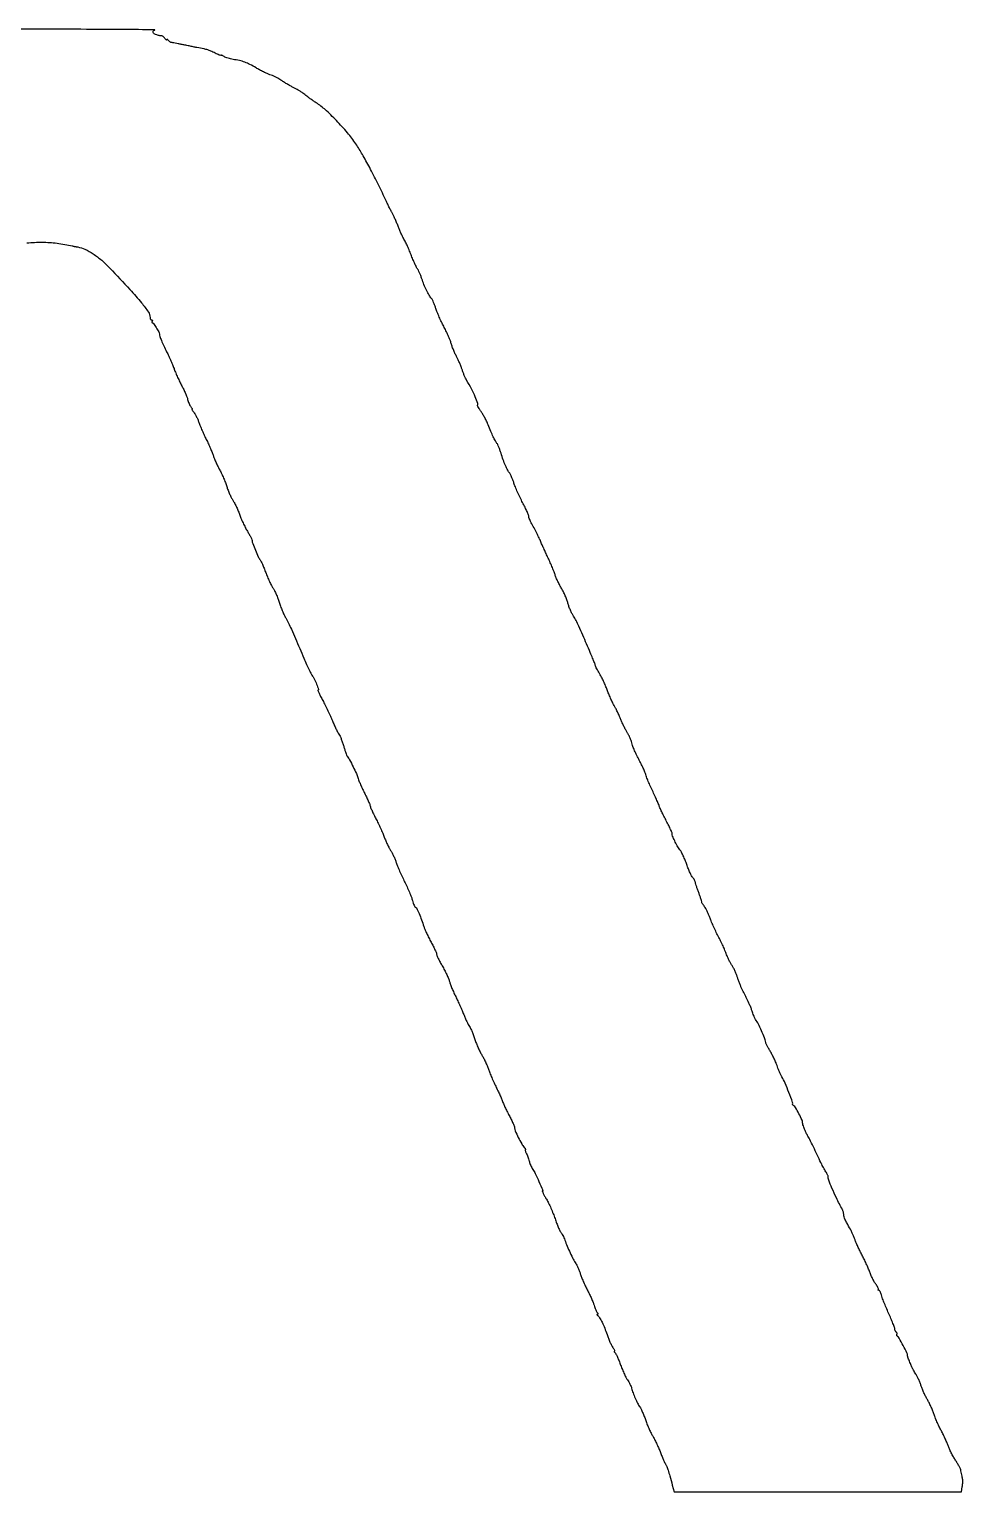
# Model space of a CAD drawing. Extents: x 153 to 7594, y 148 to 3762.
# Drawn here: x 5662 to 6320, y 148 to 1179 of the extents above; entities that cross this region are included whole.
import ezdxf

# ---------------------------------------------------------------- set-up
doc = ezdxf.new("R2010")
doc.units = 0

msp = doc.modelspace()

# ---------------------------------------------------------------- linework, layer by layer
msp.add_lwpolyline([(5660.23677, 1028.258838, -0.02935), (5670.901972, 1028.817463, -0.029768), (5681.429935, 1028.122972, -0.026323), (5692.25, 1026.176129, -0.001775), (5692.55547, 1026.103247, -0.001908), (5692.853125, 1026.029909, -0.001803), (5693.108228, 1025.965043, -0.00908), (5693.25, 1025.92569, 0.025782), (5693.430277, 1025.882075, 0.000842), (5694.160937, 1025.745993, 0.001611), (5695.023997, 1025.58963, 0.00112), (5696, 1025.418306, -0.066978), (5701.080478, 1023.817275, -0.035054), (5706.881254, 1020.579274, -0.031644), (5712.918561, 1016.061056, -0.026305), (5718.742345, 1010.544303, -0.003824), (5732.813594, 995.506909, -0.015642), (5740.992942, 986.053906, -0.021869), (5745.829391, 979.534627, -0.148993), (5746.994877, 975.75, 0.058584), (5747.075553, 975.08071, 0.077491), (5747.309581, 974.514063, 0.095972), (5747.654656, 974.134391, 0.161826), (5748.059017, 974, -0.108972), (5748.413961, 973.921712, -0.182303), (5748.6254, 973.70625, -0.161196), (5748.656512, 973.3821, -0.082592), (5748.5, 973, 0.061241), (5748.323728, 972.616906, 0.130568), (5748.3078, 972.29375, 0.191573), (5748.449067, 972.082296, 0.151969), (5748.713579, 972, -0.25311), (5749.452549, 971.600312, -0.007785), (5751.366198, 968.572344, -0.01225), (5753.102442, 965.564682, -0.103928), (5753.549157, 964.078183, 0.062968), (5753.922466, 962.331751, 0.013769), (5755.018754, 959.453244, 0.012577), (5756.611299, 955.85408, 0.00722), (5758.701785, 951.593772, -0.008665), (5760.185273, 948.548272, -0.006248), (5761.738344, 945.102552, -0.006312), (5763.133197, 941.788058, -0.013588), (5764.105242, 939.19411, 0.015866), (5765.070511, 936.653528, 0.008084), (5766.435092, 933.522398, 0.008023), (5767.94755, 930.336271, 0.011908), (5769.382578, 927.600338, -0.013369), (5770.732632, 925.00803, -0.012146), (5771.988235, 922.263849, -0.012262), (5772.991274, 919.754756, -0.037807), (5773.496242, 918, 0.027935), (5773.887604, 916.531656, 0.022949), (5774.462683, 915.014063, 0.023543), (5775.122386, 913.666278, 0.0552), (5775.766281, 912.75, -0.021073), (5776.310752, 912.07767, -0.046665), (5776.652669, 911.514063, -0.095884), (5776.751204, 911.144933, -0.43477), (5776.616032, 911, 0.484183), (5776.494704, 910.846532, 0.072918), (5776.662811, 910.423732, 0.038667), (5777.096327, 909.791844, 0.017856), (5777.749751, 909.038236, -0.05401), (5778.576096, 907.933239, -0.016471), (5779.580958, 906.099321, -0.01628), (5780.578581, 903.956694, -0.017103), (5781.417145, 901.788236, 0.012725), (5782.362047, 899.279747, 0.005799), (5783.717653, 896.04906, 0.005738), (5785.225622, 892.675583, 0.007855), (5786.665207, 889.676648, -0.007827), (5788.083849, 886.721761, -0.006188), (5789.528125, 883.483891, -0.006261), (5790.794052, 880.444638, -0.015451), (5791.625145, 878.176648, 0.017347), (5792.430704, 876.003876, 0.008603), (5793.594332, 873.304001, 0.008527), (5794.898083, 870.543235, 0.012368), (5796.149907, 868.156123, -0.016907), (5797.427155, 865.665827, -0.009598), (5798.811376, 862.573648, -0.009575), (5800.087879, 859.401264, -0.015565), (5801.035159, 856.656123, 0.01635), (5801.941574, 854.042721, 0.012956), (5803.08506, 851.280236, 0.013158), (5804.280637, 848.771244, 0.031614), (5805.328472, 847, -0.028435), (5806.39965, 845.215269, -0.011237), (5807.674213, 842.650677, -0.011079), (5808.930257, 839.812194, -0.013626), (5809.970138, 837.108687, 0.015497), (5811.080233, 834.254547, 0.009402), (5812.560083, 830.94727, 0.009417), (5814.153594, 827.717755, 0.016359), (5815.612723, 825.108687, -0.008121), (5816.908351, 822.879004, -0.010972), (5818.002111, 820.819537, -0.008173), (5818.84393, 819.076489, -0.108238), (5818.997429, 818.383353, 0.090852), (5819.34234, 816.52496, 0.006859), (5821.243082, 811.744369, 0.008366), (5823.265571, 807.076747, 0.061139), (5824.532383, 805, -0.056175), (5825.144675, 804.018221, -0.007044), (5826.194281, 801.7375, -0.008215), (5827.362033, 798.981597, -0.00673), (5828.521582, 796, 0.010772), (5829.767308, 792.8719, 0.009585), (5831.193796, 789.675, 0.009666), (5832.58756, 786.849076, 0.029049), (5833.68495, 785, -0.033122), (5834.72905, 783.207648, -0.013081), (5835.932376, 780.61875, -0.01288), (5837.090728, 777.745151, -0.015736), (5838.018604, 775, 0.014723), (5838.9646, 772.182443, 0.010529), (5840.1808, 769.0875, 0.010645), (5841.465709, 766.185109, 0.022334), (5842.610873, 764, -0.015441), (5844.580564, 760.364359, -0.010531), (5846.602295, 756.120315, -0.005054), (5849.519534, 749.470177, -0.000692), (5855.445135, 735.528811, 0.005424), (5857.328494, 731.211712, 0.007133), (5859.14545, 727.316737, 0.005357), (5860.743399, 724.103288, 0.065943), (5861.518856, 722.979165, -0.07598), (5862.786909, 721.06005, -0.016007), (5864.357157, 717.348271, -0.009349), (5865.748236, 713.531533, -0.51478), (5865.368775, 713, 0.542011), (5865.249084, 712.816279, 0.004105), (5866.127847, 710.870312, 0.009523), (5867.262064, 708.530819, 0.005454), (5868.714668, 705.75, -0.007247), (5870.415183, 702.465952, -0.004527), (5872.315913, 698.573438, -0.004542), (5874.119785, 694.702767, -0.008236), (5875.513919, 691.5, 0.007227), (5876.753412, 688.636724, 0.007314), (5878.070408, 685.821875, 0.007158), (5879.287141, 683.406039, 0.029391), (5880.129283, 682, -0.042051), (5880.897381, 680.640763, -0.012904), (5881.825898, 678.471875, -0.012813), (5882.744005, 675.980471, -0.013701), (5883.51142, 673.5, 0.006861), (5884.209525, 671.129175, 0.0088), (5884.919923, 668.96875, 0.007046), (5885.569525, 667.185717, 0.071957), (5885.950514, 666.5, -0.038667), (5887.672542, 663.834017, -0.008811), (5890.149498, 659.059789, -0.008357), (5892.453189, 654.219976, -0.046263), (5893.400318, 651.5, 0.034236), (5893.922891, 649.874605, 0.00748), (5895.053379, 647.158998, 0.007757), (5896.459704, 644.051219, 0.007372), (5897.985111, 640.934887, -0.006228), (5899.48099, 637.896495, -0.007663), (5900.797522, 635.023653, -0.006481), (5901.832634, 632.585045, -0.054146), (5902.163706, 631.434887, 0.055097), (5902.492343, 630.301285, 0.007197), (5903.487688, 627.99003, 0.008303), (5904.757818, 625.275552, 0.00686), (5906.198638, 622.42479, -0.008121), (5907.776291, 619.283632, -0.005644), (5909.460135, 615.687515, -0.005694), (5910.998522, 612.198156, -0.01169), (5912.107775, 609.42479, 0.012335), (5913.12137, 606.900035, 0.00967), (5914.340311, 604.212282, 0.009799), (5915.572235, 601.754968, 0.023549), (5916.603796, 600, -0.024394), (5917.597247, 598.303316, -0.012019), (5918.700335, 596.059375, -0.011896), (5919.736156, 593.670044, -0.016986), (5920.531493, 591.5, 0.017588), (5921.450068, 589.003011, 0.006121), (5922.942681, 585.471875, 0.006071), (5924.682337, 581.620904, 0.007038), (5926.43376, 578, -0.009015), (5928.158823, 574.397334, -0.008079), (5929.819342, 570.601562, -0.008128), (5931.199516, 567.145727, -0.024979), (5931.976888, 564.75, 0.01373), (5932.522654, 562.929578, 0.021285), (5933.102431, 561.395313, 0.01686), (5933.654079, 560.216144, 0.282013), (5934.006817, 560, -0.288807), (5934.77518, 559.515795, -0.007146), (5936.593786, 555.569985, -0.014678), (5938.427109, 551.087436, -0.014628), (5939.996507, 546.5, 0.02475), (5940.731712, 544.485046, 0.008032), (5942.01195, 541.582587, 0.007985), (5943.540564, 538.397399, 0.008899), (5945.117744, 535.376892, -0.007603), (5946.604718, 532.54704, -0.010216), (5947.859587, 529.937073, -0.007608), (5948.824724, 527.73171, -0.099654), (5949, 526.861022, 0.104959), (5949.182888, 525.999386, 0.008366), (5950.170269, 523.874755, 0.011035), (5951.458013, 521.363564, 0.008235), (5952.983894, 518.6508, -0.01262), (5954.590433, 515.735093, -0.011059), (5956.123205, 512.612009, -0.011185), (5957.381965, 509.729777, -0.032344), (5958.076505, 507.66667, 0.02386), (5958.726777, 505.620996, 0.008913), (5959.825985, 502.814584, 0.008807), (5961.134332, 499.794007, 0.010551), (5962.475259, 497, -0.007222), (5963.903089, 494.074999, -0.004654), (5965.476829, 490.646875, -0.004678), (5966.953734, 487.264594, -0.008782), (5968.073318, 484.5, 0.01016), (5969.085805, 482.019531, 0.009529), (5970.219138, 479.528125, 0.009542), (5971.308585, 477.3569, 0.032049), (5972.137184, 476, -0.041732), (5972.9509, 474.607626, -0.01143), (5973.994513, 472.286915, -0.011472), (5975.060961, 469.591849, -0.011729), (5975.994352, 466.870349, 0.016075), (5977.003825, 464.008318, 0.011649), (5978.303154, 460.887673, 0.011789), (5979.677359, 457.979326, 0.025052), (5980.903312, 455.813514, -0.020838), (5982.108048, 453.726392, -0.011535), (5983.411238, 451.087886, -0.011486), (5984.61038, 448.34934, -0.018122), (5985.498295, 445.943165, 0.015253), (5986.44522, 443.331037, 0.006516), (5987.862558, 439.895805, 0.00644), (5989.469764, 436.269807, 0.008422), (5991.036959, 433, -0.004726), (5992.527226, 429.948763, -0.005294), (5993.902968, 426.982719, -0.004888), (5995.022425, 424.434517, -0.028016), (5995.52578, 423.047552, 0.031304), (5996.036703, 421.668064, 0.005538), (5997.182972, 419.1579, 0.005977), (5998.596571, 416.241961, 0.005349), (6000.131642, 413.250044, -0.007711), (6001.613237, 410.328453, -0.010258), (6002.86367, 407.62616, -0.007803), (6003.821477, 405.343366, -0.095706), (6004, 404.419248, 0.105361), (6004.431413, 402.394655, 0.009977), (6006.602257, 397.781652, 0.012859), (6008.982666, 393.270235, 0.052734), (6010.768988, 390.75, -0.020697), (6011.313306, 390.077693, -0.045602), (6011.657364, 389.514063, -0.092409), (6011.760894, 389.143754, -0.440326), (6011.629307, 389, 0.442348), (6011.461622, 388.81556, 0.044407), (6011.583833, 388.158324, 0.033474), (6011.910245, 387.234178, 0.017702), (6012.430333, 386.134721, -0.020087), (6013.032774, 384.845305, -0.013693), (6013.617311, 383.336132, -0.013817), (6014.101733, 381.847025, -0.02688), (6014.390433, 380.631191, 0.040771), (6014.712785, 379.423722, 0.020553), (6015.302962, 377.960898, 0.020265), (6016.040935, 376.490297, 0.028296), (6016.825111, 375.245609, -0.043653), (6018.571703, 372.275052, -0.008431), (6021.1584, 366.596172, -0.002847), (6023.779558, 360.479589, -0.536592), (6023.461345, 360, 0.557319), (6023.378788, 359.86652, 0.00331), (6024.168192, 358.310938, 0.008453), (6025.165338, 356.455471, 0.004846), (6026.427292, 354.25, -0.019375), (6027.908031, 351.478359, -0.009456), (6029.590373, 347.839063, -0.009365), (6031.199729, 343.982913, -0.013382), (6032.470622, 340.5, 0.009064), (6033.598784, 337.323345, 0.011049), (6034.773491, 334.394791, 0.009675), (6035.857871, 331.985481, 0.073146), (6036.548401, 330.950354, -0.050083), (6037.180655, 330.090893, -0.015911), (6037.947219, 328.695499, -0.015705), (6038.707719, 327.076398, -0.016865), (6039.345865, 325.450354, 0.01438), (6041.020623, 321.119794, 0.009858), (6043.157282, 316.302756, 0.009666), (6045.327723, 311.883572, 0.029261), (6047.034238, 309, -0.033798), (6047.801737, 307.675886, -0.011353), (6048.743759, 305.64885, -0.011237), (6049.687389, 303.352292, -0.012624), (6050.488653, 301.10247, 0.015746), (6051.397932, 298.598911, 0.007932), (6052.693462, 295.497863, 0.007868), (6054.135005, 292.332384, 0.011575), (6055.508737, 289.60247, -0.009635), (6056.844757, 286.972942, -0.007923), (6058.171517, 284.1176, -0.008018), (6059.306758, 281.455505, -0.020992), (6060.009691, 279.5, 0.012298), (6060.561448, 277.876966, 0.012872), (6061.184614, 276.307812, 0.012618), (6061.790694, 274.982833, 0.054213), (6062.252768, 274.25, -0.042287), (6062.572387, 273.768862, -0.102238), (6062.697173, 273.362689, -0.201683), (6062.61476, 273.099742, -0.216149), (6062.372445, 272.984687, 0.125007), (6062.125764, 272.917405, 0.315995), (6062.050031, 272.758058, 0.152974), (6062.172035, 272.519094, 0.040401), (6062.5, 272.234687, -0.099109), (6063.903047, 270.696842, -0.02077), (6065.66063, 267.483321, -0.020271), (6067.476656, 263.399368, -0.015171), (6069.15394, 258.769085, 0.013409), (6070.083531, 256.174346, 0.012147), (6071.180031, 253.5452, 0.012267), (6072.27645, 251.239914, 0.037592), (6073.170716, 249.760251, -0.018834), (6073.86736, 248.699523, -0.037882), (6074.318516, 247.806326, -0.060267), (6074.490408, 247.189086, -0.453576), (6074.318094, 246.984687, 0.160504), (6074.112076, 246.912504, 0.337431), (6074.070224, 246.758058, 0.120301), (6074.242663, 246.519401, 0.0316), (6074.623094, 246.234687, -0.130718), (6075.186896, 245.60663, -0.009681), (6076.204111, 243.512689, -0.012925), (6077.319018, 240.92635, -0.009433), (6078.428168, 238, 0.011277), (6079.627002, 234.871899, 0.010029), (6081.011126, 231.675, 0.010119), (6082.372171, 228.849401, 0.030299), (6083.455032, 227, -0.017271), (6084.401046, 225.47672, -0.014295), (6085.304388, 223.79375, -0.014536), (6086.044084, 222.20176, -0.03715), (6086.457895, 221, 0.024044), (6087.492696, 217.718033, 0.014773), (6089.008031, 213.957517, 0.014801), (6090.694284, 210.39604, 0.031444), (6092.247712, 207.77291, -0.03614), (6093.115716, 206.275325, -0.010275), (6094.243933, 203.831371, -0.010293), (6095.407588, 201.011329, -0.010731), (6096.437269, 198.184436, 0.013365), (6097.522246, 195.253833, 0.010343), (6098.854272, 192.120691, 0.010484), (6100.220296, 189.246291, 0.024627), (6101.388245, 187.177032, -0.021237), (6102.57088, 185.114524, -0.009041), (6103.98467, 182.261537, -0.008927), (6105.385467, 179.159359, -0.011581), (6106.551825, 176.265505, 0.005848), (6107.618582, 173.528681, 0.006406), (6108.718181, 170.899867, 0.006024), (6109.713814, 168.676517, 0.031647), (6110.350982, 167.5, -0.043234), (6111.270268, 165.704549, -0.017852), (6112.210193, 163.138332, -0.010826), (6113.382424, 159.26311, -0.002565), (6115.163699, 152.75), (6116.43663, 148), (6217.673002, 148), (6318.909374, 148), (6319.567217, 151.506605, 0.031563), (6319.866445, 153.940259, 0.035191), (6319.840159, 156.304409, 0.027663), (6319.459563, 159.069542, 0.010834), (6318.642276, 162.834511, 0.049773), (6318.21539, 164.061201, 0.01188), (6317.259059, 166.000622, 0.012096), (6316.048112, 168.185648, 0.011697), (6314.719824, 170.334511, -0.016146), (6313.300963, 172.676226, -0.010663), (6311.816668, 175.451388, -0.010735), (6310.487758, 178.21411, -0.020383), (6309.558495, 180.5, 0.01434), (6308.639186, 182.842123, 0.006891), (6307.33346, 185.79375, 0.006826), (6305.885735, 188.837817, 0.009699), (6304.509978, 191.5, -0.012474), (6303.134735, 194.197789, -0.008303), (6301.688097, 197.353125, -0.008361), (6300.385663, 200.463535, -0.016158), (6299.46691, 203, 0.01657), (6298.58328, 205.433238, 0.010538), (6297.402518, 208.20625, 0.010585), (6296.127537, 210.881118, 0.019264), (6294.957612, 213, -0.017987), (6293.799562, 215.084773, -0.010653), (6292.562661, 217.646875, -0.010653), (6291.435985, 220.259416, -0.017982), (6290.618376, 222.5, 0.015956), (6289.836445, 224.670068, 0.011235), (6288.825639, 227.059375, 0.011352), (6287.754255, 229.303641, 0.023269), (6286.79505, 231, -0.003352), (6285.942224, 232.377198, -0.004705), (6285.200804, 233.61875, -0.002846), (6284.593364, 234.671754, -0.062171), (6284.457147, 235, 0.03193), (6284.340512, 235.337197, 0.001503), (6283.87222, 236.445253, 0.002472), (6283.305409, 237.757241, 0.001774), (6282.659606, 239.217881, -0.009716), (6282.024172, 240.7191, -0.011677), (6281.487509, 242.155197, -0.010425), (6281.09105, 243.378438, -0.073274), (6281, 243.996398, 0.113542), (6280.578156, 245.8301, 0.006443), (6277.95393, 251.059317, 0.00592), (6275.182575, 256.25705, 0.129603), (6274.006066, 257.496251, -0.081561), (6273.649611, 257.806583, -0.092025), (6273.42895, 258.20278, -0.100687), (6273.376735, 258.621929, -0.119771), (6273.5, 259, 0.117181), (6273.625047, 259.376993, 0.100558), (6273.577624, 259.793158, 0.092847), (6273.364134, 260.184813, 0.08344), (6273.016312, 260.489919, -0.094146), (6272.627086, 260.846255, -0.052881), (6272.298542, 261.399252, -0.05018), (6272.07539, 262.050438, -0.05753), (6272, 262.703488, 0.088127), (6271.817535, 263.730686, 0.005423), (6270.712498, 266.644838, 0.00792), (6269.295926, 270.099561, 0.005777), (6267.617015, 273.894471, -0.006133), (6265.887947, 277.810294, -0.006814), (6264.316943, 281.633063, -0.006354), (6263.064101, 284.925698, -0.034956), (6262.537559, 286.75, 0.0301), (6262.191381, 287.9946, 0.042644), (6261.726309, 289.045313, 0.049839), (6261.21945, 289.783749, 0.220908), (6260.753878, 290, -0.05863), (6260.380342, 290.043952, -0.176017), (6260.169165, 290.18313, -0.251901), (6260.139276, 290.386273, -0.109926), (6260.290087, 290.623421, 0.276032), (6260.396988, 291.047834, 0.033833), (6260.045798, 291.982144, 0.032319), (6259.430803, 293.130162, 0.021034), (6258.583024, 294.373421, -0.032554), (6257.536403, 295.986864, -0.012621), (6256.293816, 298.344067, -0.012433), (6255.071822, 300.973634, -0.015048), (6254.062571, 303.5, 0.012443), (6252.988301, 306.230327, 0.006953), (6251.553007, 309.5, 0.006933), (6250.009142, 312.767354, 0.011184), (6248.594649, 315.5, -0.009544), (6247.243071, 318.090256, -0.007775), (6245.892657, 320.9125, -0.007869), (6244.73025, 323.550776, -0.020288), (6243.999459, 325.5, 0.01522), (6243.35057, 327.285603, 0.009298), (6242.482287, 329.353125, 0.009317), (6241.544961, 331.371156, 0.016308), (6240.684354, 333, -0.003762), (6238.169934, 337.482945, -0.018994), (6236.881372, 340.04719, -0.034586), (6236.220385, 341.811133, -0.071594), (6236.006161, 343.263569, 0.040593), (6235.938214, 344.064471, 0.022841), (6235.733278, 345.019166, 0.022669), (6235.436537, 345.970168, 0.034213), (6235.085849, 346.763569, -0.007317), (6230.860422, 355.082871, -0.013034), (6227.664499, 362.065186, -0.013048), (6225.470159, 367.605825, -0.089215), (6224.966594, 370.486852, 0.117114), (6224.891876, 370.808505, 0.005656), (6224.387756, 371.794273, 0.008966), (6223.749641, 372.956888, 0.006321), (6222.992657, 374.24135, -0.006875), (6222.151803, 375.671742, -0.005072), (6221.258974, 377.277147, -0.005126), (6220.445838, 378.812145, -0.011425), (6219.866096, 380, 0.002958), (6217.33792, 385.410636, 0.002465), (6214.589032, 391.13104, 0.0015), (6212.039731, 396.330101, 0.025284), (6211.106872, 398, -0.030342), (6209.839052, 400.324376, -0.013627), (6208.447527, 403.51358, -0.010788), (6207.261634, 406.639554, -0.085462), (6207, 408.159086, 0.111291), (6206.58352, 410.007037, 0.00923), (6204.376736, 414.441069, 0.008835), (6202.003944, 418.805905, 0.120641), (6200.773348, 420.111803, -0.034117), (6200.422843, 420.374497, -0.047091), (6200.15058, 420.657922, -0.056325), (6199.986563, 420.920308, -0.206559), (6199.979139, 421.111803, 0.183388), (6199.987305, 422.497488, 0.003435), (6197.360079, 429.399265, 0.008993), (6194.65317, 436.01124, 0.025224), (6192.445947, 440.5, -0.01522), (6191.504286, 442.32207, -0.009617), (6190.512467, 444.5, -0.009656), (6189.619485, 446.679935, -0.017507), (6188.986974, 448.5, 0.026216), (6188.27993, 450.425733, 0.010557), (6187.123083, 452.979051, 0.010412), (6185.759112, 455.681959, 0.012982), (6184.376009, 458.130811, -0.007163), (6183.082784, 460.359553, -0.009912), (6181.991703, 462.39716, -0.006852), (6181.141378, 464.121688, -0.111557), (6181, 464.747458, 0.095181), (6180.6323, 466.66153, 0.006971), (6178.569087, 471.630965, 0.010591), (6176.287586, 476.623466, 0.02587), (6174.344621, 480.166914, -0.017845), (6173.427135, 481.778302, -0.013923), (6172.543422, 483.588891, -0.014144), (6171.814332, 485.323319, -0.032987), (6171.393253, 486.666914, 0.031004), (6170.71848, 488.850282, 0.015822), (6169.617938, 491.502199, 0.008691), (6167.75876, 495.426964, 0.001653), (6164.227279, 502.5, -0.015175), (6163.362304, 504.356376, -0.008657), (6162.425126, 506.646875, -0.00864), (6161.560969, 508.986716, -0.014151), (6160.92004, 511, 0.024658), (6160.232354, 513.01287, 0.014421), (6159.222549, 515.353125, 0.014401), (6158.074115, 517.642254, 0.023643), (6156.957809, 519.5, -0.019967), (6155.84427, 521.32267, -0.013149), (6154.70464, 523.5, -0.013238), (6153.706191, 525.680363, -0.024786), (6153.03497, 527.5, 0.024043), (6152.274258, 529.571717, 0.006806), (6150.893072, 532.718573, 0.006841), (6149.23366, 536.2353, 0.007182), (6147.504546, 539.648335, -0.008069), (6145.744465, 543.137836, -0.006806), (6143.992186, 546.88509, -0.006875), (6142.48695, 550.347909, -0.018905), (6141.552561, 552.841754, 0.01766), (6140.765585, 554.958179, 0.014779), (6139.786508, 557.145481, 0.015035), (6138.771425, 559.092925, 0.039009), (6137.893589, 560.40815, -0.012473), (6137.141732, 561.414664, -0.017431), (6136.524594, 562.352989, -0.013866), (6136.069577, 563.149202, -0.172202), (6136.018189, 563.488312, 0.123729), (6135.996118, 563.88528, 0.003323), (6135.460991, 565.565136, 0.006732), (6134.788283, 567.538754, 0.004537), (6133.969878, 569.773581, -0.00463), (6133.11684, 572.104324, -0.005132), (6132.336685, 574.372159, -0.004774), (6131.70963, 576.319539, -0.026351), (6131.437893, 577.386959, 0.04759), (6131.184231, 578.231758, 0.025684), (6130.722874, 579.216429, 0.025348), (6130.145156, 580.179757, 0.036184), (6129.531519, 580.965172, -0.066125), (6128.78559, 582.04733, -0.010872), (6127.679043, 584.339771, -0.011792), (6126.492307, 587.11273, -0.010168), (6125.374521, 590.078214, 0.011843), (6124.20883, 593.139679, 0.011195), (6122.87865, 596.2011, 0.011224), (6121.579983, 598.85743, 0.037932), (6120.566121, 600.5, -0.026729), (6118.691283, 603.390634, -0.017673), (6116.839915, 606.890225, -0.014927), (6115.352513, 610.208424, -0.098202), (6115, 611.985955, 0.103649), (6114.835455, 612.771193, 0.004495), (6113.678125, 615.34816, 0.00749), (6112.224022, 618.388749, 0.005256), (6110.5, 621.769545, -0.003648), (6108.775578, 625.124425, -0.005449), (6107.321875, 628.083832, -0.002479), (6106.126117, 630.618922, -0.109378), (6106, 631.188545, 0.101505), (6105.881541, 631.766043, 0.002074), (6104.698854, 634.496249, 0.004792), (6103.267987, 637.678826, 0.003194), (6101.570565, 641.29858, -0.005395), (6099.82114, 645.07236, -0.00612), (6098.227518, 648.728403, -0.005607), (6096.947513, 651.863705, -0.03348), (6096.410037, 653.544755, 0.03826), (6095.87335, 655.169692, 0.007576), (6094.648954, 657.981897, 0.007983), (6093.117361, 661.220467, 0.007348), (6091.4415, 664.5, -0.010134), (6089.768455, 667.819539, -0.010378), (6088.2451, 671.178125, -0.01018), (6087.044105, 674.144445, -0.042211), (6086.510589, 676, 0.035035), (6086.072774, 677.609189, 0.017578), (6085.308852, 679.57388, 0.017363), (6084.372314, 681.559544, 0.024549), (6083.393374, 683.251508, -0.018796), (6082.317914, 685.061939, -0.009198), (6081.078313, 687.442755, -0.009111), (6079.878874, 689.968041, -0.013055), (6078.915874, 692.251508, 0.010971), (6077.947801, 694.573986, 0.007087), (6076.730353, 697.221284, 0.007124), (6075.466117, 699.77643, 0.013339), (6074.359798, 701.79967, -0.017938), (6073.234325, 703.903674, -0.008075), (6071.902444, 706.738876, -0.007982), (6070.590505, 709.781875, -0.010784), (6069.508239, 712.576154, 0.012278), (6068.404491, 715.400809, 0.008526), (6067.025613, 718.537937, 0.008605), (6065.597754, 721.506114, 0.017509), (6064.355675, 723.776484, -0.002685), (6063.273359, 725.622669, -0.003935), (6062.342766, 727.259342, -0.001922), (6061.569187, 728.657744, -0.070128), (6061.439807, 729, 0.033999), (6061.108153, 730.113981, 0.004322), (6060.211755, 732.452959, 0.004327), (6058.968461, 735.536397, 0.002036), (6057.311317, 739.5, 0.001098), (6052.080012, 751.795231, 0.006655), (6049.27049, 758.124241, 0.012878), (6047.301527, 762.130071, 0.025507), (6045.501054, 765.177771, -0.029722), (6044.433702, 767.019755, -0.015338), (6043.310785, 769.435764, -0.015193), (6042.304607, 771.999302, -0.022212), (6041.589931, 774.31604, 0.024155), (6040.840895, 776.711094, 0.013846), (6039.720341, 779.523971, 0.01381), (6038.434351, 782.295722, 0.022297), (6037.172473, 784.569729, -0.01669), (6035.890172, 786.820695, -0.010597), (6034.541628, 789.520483, -0.010643), (6033.329174, 792.229897, -0.019329), (6032.472543, 794.5, 0.012798), (6031.588774, 796.937933, 0.005105), (6030.258439, 800.234375, 0.005048), (6028.750678, 803.762319, 0.006334), (6027.278935, 807, -0.001637), (6025.855592, 810.054712, -0.001786), (6024.493402, 813.03125, -0.001672), (6023.345027, 815.587157, -0.008855), (6022.745655, 817, 0.013759), (6021.636365, 819.545115, 0.00636), (6020.061797, 822.794254, 0.005849), (6018.178536, 826.450159, 0.004916), (6016.099932, 830.280416, -0.014555), (6015.296039, 831.832383, -0.016375), (6014.616855, 833.369435, -0.015795), (6014.126078, 834.706687, -0.08021), (6014, 835.487554, 0.099359), (6013.816681, 836.400959, 0.006254), (6012.721041, 838.931204, 0.009014), (6011.313873, 841.926605, 0.006564), (6009.646098, 845.207137, -0.009008), (6007.849053, 848.785137, -0.007327), (6006.049873, 852.679597, -0.007414), (6004.497914, 856.316861, -0.019093), (6003.51762, 859, 0.01132), (6002.746947, 861.215634, 0.012435), (6001.898925, 863.325, 0.011912), (6001.088568, 865.087543, 0.059463), (6000.499124, 866, -0.052858), (5999.129377, 868.060322, -0.017662), (5997.567095, 871.329585, -0.015971), (5995.955279, 875.382368, -0.011487), (5994.406504, 880, 0.010778), (5993.666864, 882.215641, 0.011894), (5992.854696, 884.325, 0.01134), (5992.079506, 886.089222, 0.057843), (5991.518299, 887, -0.044866), (5990.395135, 888.721363, -0.012312), (5988.945155, 891.620022, -0.010781), (5987.275353, 895.382958, -0.006133), (5985.410779, 900, 0.01926), (5984.520847, 902.047177, 0.01039), (5983.276862, 904.5, 0.010334), (5981.903914, 906.949838, 0.015997), (5980.608633, 909, -0.005855), (5979.456934, 910.743565, -0.009534), (5978.525375, 912.252884, -0.003684), (5977.773546, 913.546291, -0.328899), (5977.797878, 913.754498, 0.282609), (5978.08521, 915.164762, 0.013902), (5976.256868, 919.77357, 0.019225), (5973.615054, 925.328634, 0.012738), (5970.180585, 931.5, -0.022631), (5969.4015, 932.967505, -0.010436), (5968.515789, 934.940625, -0.010313), (5967.669147, 937.057678, -0.014083), (5967.00028, 939, 0.016114), (5966.289813, 941.036221, 0.009184), (5965.307619, 943.45103, 0.009165), (5964.228622, 945.847869, 0.014975), (5963.216905, 947.833294, -0.017869), (5962.196595, 949.864551, -0.009877), (5961.089646, 952.411403, -0.009838), (5960.068394, 955.039959, -0.01559), (5959.309123, 957.333294, 0.021591), (5958.457937, 959.804479, 0.009185), (5957.116217, 963.03853, 0.009068), (5955.556384, 966.441768, 0.011754), (5953.997485, 969.5, -0.011405), (5952.423669, 972.58218, -0.008425), (5950.818652, 976.059375, -0.008524), (5949.412819, 979.397996, -0.018851), (5948.481249, 982, 0.011901), (5947.722577, 984.215629, 0.013046), (5946.880567, 986.325, 0.012543), (5946.070703, 988.086348, 0.061707), (5945.473001, 989, -0.041737), (5943.71663, 991.464664, -0.019675), (5941.853991, 994.903784, -0.018507), (5940.082036, 998.87149, -0.017945), (5938.58846, 1003, 0.011893), (5937.817099, 1005.215629, 0.013027), (5936.962678, 1007.325, 0.012529), (5936.142196, 1009.086193, 0.061496), (5935.538437, 1010, -0.062493), (5934.869701, 1011.016533, -0.006783), (5933.663199, 1013.55625, -0.008231), (5932.312221, 1016.635353, -0.006552), (5930.953104, 1020, 0.006387), (5929.565862, 1023.437533, 0.006981), (5928.130397, 1026.7375, 0.006583), (5926.826651, 1029.525379, 0.034185), (5925.984408, 1031, -0.030103), (5925.195303, 1032.355786, -0.008817), (5924.147872, 1034.528125, -0.008822), (5923.053147, 1037.019531, -0.009356), (5922.069166, 1039.5, 0.007937), (5921.064544, 1042.053618, 0.006399), (5919.906771, 1044.765625, 0.006473), (5918.773041, 1047.242711, 0.01648), (5917.869025, 1049, -0.008218), (5916.945197, 1050.725126, -0.003399), (5915.749886, 1053.0875, -0.003362), (5914.502419, 1055.637988, -0.004325), (5913.391803, 1058, 0.006688), (5908.02601, 1069.273055, 0.007164), (5902.478637, 1080.141129, 0.007646), (5897.202645, 1089.76272, 0.01557), (5892.71199, 1097.120087, 0.028137), (5886.993993, 1104.874169, 0.016527), (5879.351733, 1113.505232, 0.016455), (5871.427257, 1121.346601, 0.039332), (5864.939107, 1126.472067, -0.003713), (5863.020073, 1127.777639, -0.002771), (5860.922738, 1129.244661, -0.002801), (5858.961594, 1130.649228, -0.006374), (5857.5, 1131.737142, 0.004174), (5854.580957, 1133.929912, 0.017762), (5852.78062, 1135.162642, 0.015558), (5850.793319, 1136.337111, 0.002689), (5846.952686, 1138.421685, -0.006379), (5844.645181, 1139.696254, -0.005285), (5842.220477, 1141.110354, -0.005339), (5840.025145, 1142.453989, -0.01429), (5838.5, 1143.471811, 0.02647), (5837.063934, 1144.380442, 0.014213), (5835.20625, 1145.35415, 0.014117), (5833.250224, 1146.242071, 0.021448), (5831.5, 1146.890898, -0.025556), (5829.565319, 1147.62623, -0.010055), (5826.978354, 1148.826557, -0.009922), (5824.228608, 1150.238521, -0.012215), (5821.724182, 1151.667982, 0.0169), (5817.39919, 1154.083152, 0.030888), (5813.700588, 1155.707128, 0.032414), (5809.953915, 1156.813656, 0.02091), (5805.5, 1157.626675, -0.02348), (5803.803617, 1157.945348, -0.018868), (5802.014063, 1158.44134, -0.019259), (5800.392702, 1159.026974, -0.045322), (5799.25, 1159.615663, 0.016228), (5798.386438, 1160.126104, 0.031472), (5797.660937, 1160.466296, 0.042531), (5797.144944, 1160.620573, 0.475773), (5797, 1160.502729, -0.50723), (5796.827004, 1160.376073, -0.013672), (5795.79069, 1160.735913, -0.017704), (5794.462509, 1161.292695, -0.009847), (5792.883199, 1162.059588, 0.010764), (5789.81899, 1163.540588, 0.032367), (5787.649334, 1164.367121, 0.023951), (5785.070661, 1165.029339, 0.003896), (5780, 1166.034479, -0.001829), (5777.496307, 1166.520032, -0.001069), (5774.5, 1167.119164, -0.001069), (5771.503841, 1167.731605, -0.001816), (5769, 1168.25848, 0.003764), (5766.79943, 1168.712592, 0.004611), (5764.736136, 1169.102464, 0.003866), (5762.997606, 1169.400541, 0.032715), (5762.208122, 1169.477094, -0.092769), (5761.644676, 1169.600883, -0.049937), (5761.018783, 1169.943677, -0.04737), (5760.429818, 1170.43527, -0.054259), (5759.973435, 1171.008743, 0.030073), (5759.606482, 1171.518526, 0.106934), (5759.293735, 1171.768193, 0.319272), (5759.089103, 1171.735708, 0.189261), (5758.983509, 1171.5, -0.352293), (5758.821596, 1171.317064, -0.186977), (5758.506306, 1171.38125, -0.064418), (5758.010013, 1171.798574, -0.023973), (5757.42515, 1172.5, 0.026975), (5756.794746, 1173.246886, 0.037731), (5756.150166, 1173.835927, 0.041915), (5755.576698, 1174.212629, 0.215935), (5755.206953, 1174.239325, -0.12131), (5754.77789, 1174.191145, -0.017405), (5753.899855, 1174.336829, -0.018914), (5752.854739, 1174.589323, -0.015139), (5751.75, 1174.937306, -0.047915), (5749.974695, 1175.754048, -0.158407), (5749.12738, 1176.701524, -0.282304), (5749.249421, 1177.601112, -0.126199), (5750.25, 1178.337719, 0.821314), (5750.210615, 1178.544812, 0.00011), (5727.632812, 1178.712635, 0.001012), (5702.091242, 1178.845166, 0.000592), (5671.5, 1178.90574, 0.000854), (5637.649046, 1178.874822, 0.002145)], format="xyb")

doc.saveas('drawing.dxf')
